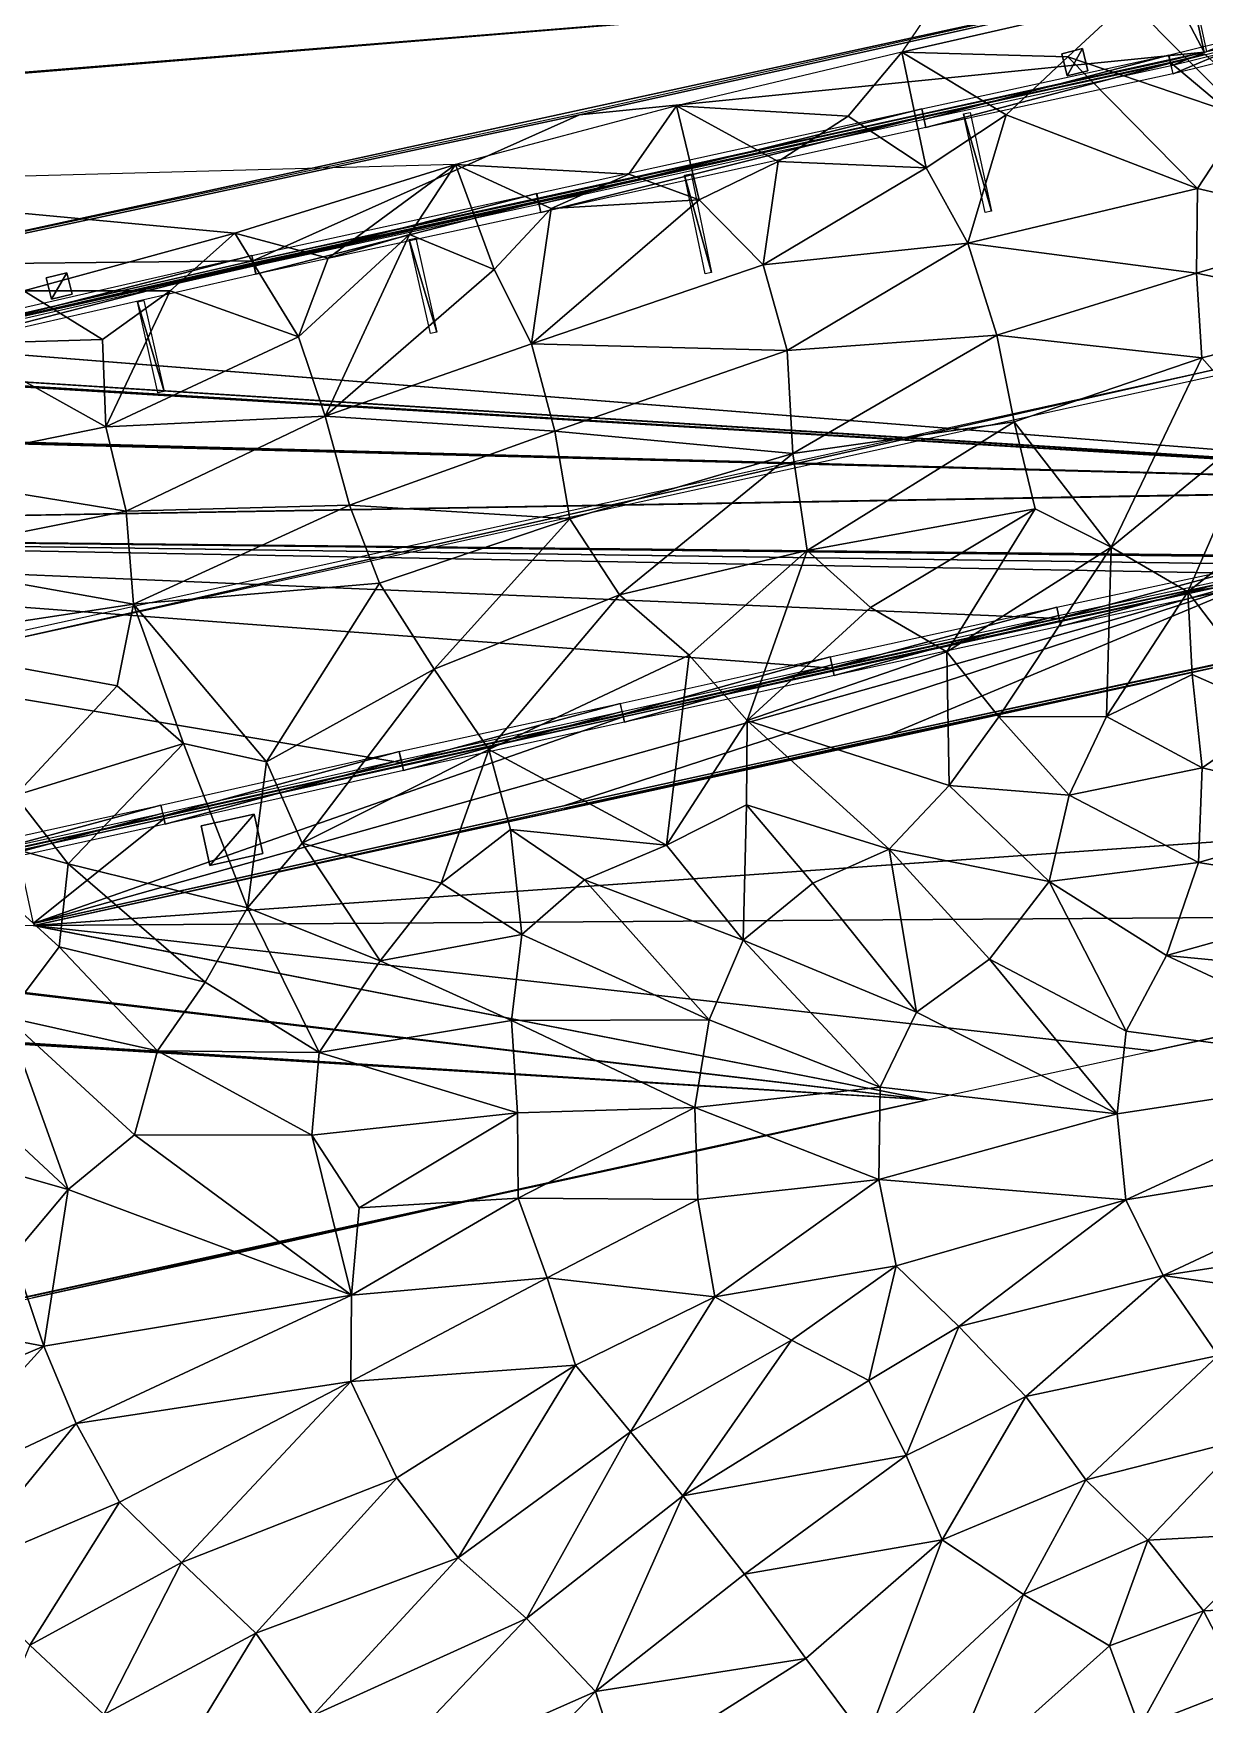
# Model space of a CAD drawing. Header units: metres. Extents: x -113 to 180, y -133 to 86.
# Drawn here: x 12.84 to 34.14, y 2.98 to 33.37 of the extents above; entities that cross this region are included whole.
import ezdxf

# ---------------------------------------------------------------- set-up
doc = ezdxf.new("R2010")
doc.units = ezdxf.units.M
for name, color, linetype, true_color in [('ACERA', 7, 'Continuous', 0xb9b3a6), ('ARQUETA', 7, 'Continuous', 0x6f7175), ('ASFALTO', 7, 'Continuous', 0x4a4b4e), ('BORDILLO', 7, 'Continuous', 0xcfcac0), ('MARCA_VIAL', 7, 'Continuous', 0xe8e6e0), ('PODOTACTIL', 7, 'Continuous', 0xc7bda4), ('TERRENO', 7, 'Continuous', 0x9a9179)]:
    doc.layers.add(name, color=color, linetype=linetype, true_color=true_color)

msp = doc.modelspace()

# ---------------------------------------------------------------- linework, layer by layer
at = {"layer": 'ACERA'}
for points in [[(34.136, 33.033, 76.001), (33.85, 34.347, 76.055), (33.486, 34.268, 76.078)], [(33.85, 34.347, 75.925), (34.136, 33.033, 75.871), (34.136, 33.033, 76.001)], [(33.85, 34.347, 75.925), (34.136, 33.033, 76.001), (33.85, 34.347, 76.055)], [(34.136, 33.033, 76.001), (33.486, 34.268, 76.078), (22.775, 31.891, 76.603)], [(22.775, 31.891, 76.473), (33.486, 34.268, 75.948), (33.486, 34.268, 76.078)], [(22.775, 31.891, 76.473), (33.486, 34.268, 76.078), (22.775, 31.891, 76.603)], [(16.836, 29.238, 76.875), (29.019, 31.902, 76.214), (34.136, 33.033, 76.001)], [(22.775, 31.891, 76.603), (16.836, 29.238, 76.875), (34.136, 33.033, 76.001)], [(29.019, 31.902, 76.214), (33.511, 32.88, 76.042), (34.136, 33.033, 76.001)], [(33.511, 32.88, 75.912), (29.019, 31.902, 76.084), (29.019, 31.902, 76.214)], [(33.511, 32.88, 75.912), (29.019, 31.902, 76.214), (33.511, 32.88, 76.042)], [(31.921, 33.096, 76.125), (31.544, 33.003, 76.141), (31.643, 32.6, 76.116)], [(31.544, 33.003, 76.011), (31.921, 33.096, 75.995), (31.921, 33.096, 76.125)], [(31.544, 33.003, 76.011), (31.921, 33.096, 76.125), (31.544, 33.003, 76.141)], [(31.643, 32.6, 75.986), (31.544, 33.003, 76.011), (31.544, 33.003, 76.141)], [(31.643, 32.6, 75.986), (31.544, 33.003, 76.141), (31.643, 32.6, 76.116)], [(31.643, 32.6, 76.116), (32.02, 32.694, 76.103), (31.921, 33.096, 76.125)], [(31.921, 33.096, 75.995), (32.02, 32.694, 75.973), (32.02, 32.694, 76.103)], [(31.921, 33.096, 75.995), (32.02, 32.694, 76.103), (31.921, 33.096, 76.125)], [(34.136, 33.033, 75.871), (33.511, 32.88, 75.912), (33.511, 32.88, 76.042)], [(34.136, 33.033, 75.871), (33.511, 32.88, 76.042), (34.136, 33.033, 76.001)], [(32.02, 32.694, 75.973), (31.643, 32.6, 75.986), (31.643, 32.6, 76.116)], [(32.02, 32.694, 75.973), (31.643, 32.6, 76.116), (32.02, 32.694, 76.103)], [(22.775, 31.891, 76.603), (9.995, 29.162, 77.247), (16.836, 29.238, 76.875)], [(9.995, 29.162, 77.117), (22.775, 31.891, 76.473), (22.775, 31.891, 76.603)], [(9.995, 29.162, 77.117), (22.775, 31.891, 76.603), (9.995, 29.162, 77.247)], [(16.836, 29.238, 76.875), (22.016, 30.36, 76.566), (29.019, 31.902, 76.214)], [(29.019, 31.902, 76.084), (22.016, 30.36, 76.436), (22.016, 30.36, 76.566)], [(29.019, 31.902, 76.084), (22.016, 30.36, 76.566), (29.019, 31.902, 76.214)], [(22.016, 30.36, 76.436), (16.836, 29.238, 76.745), (16.836, 29.238, 76.875)], [(22.016, 30.36, 76.436), (16.836, 29.238, 76.875), (22.016, 30.36, 76.566)], [(9.995, 29.162, 77.247), (10.297, 27.747, 77.199), (16.836, 29.238, 76.875)], [(16.836, 29.238, 76.745), (10.297, 27.747, 77.069), (10.297, 27.747, 77.199)], [(16.836, 29.238, 76.745), (10.297, 27.747, 77.199), (16.836, 29.238, 76.875)], [(13.453, 29.021, 77.086), (13.077, 28.928, 77.105), (13.173, 28.538, 77.076)], [(13.077, 28.928, 76.975), (13.453, 29.021, 76.956), (13.453, 29.021, 77.086)], [(13.077, 28.928, 76.975), (13.453, 29.021, 77.086), (13.077, 28.928, 77.105)], [(13.173, 28.538, 76.946), (13.077, 28.928, 76.975), (13.077, 28.928, 77.105)], [(13.173, 28.538, 76.946), (13.077, 28.928, 77.105), (13.173, 28.538, 77.076)], [(13.173, 28.538, 77.076), (13.549, 28.631, 77.058), (13.453, 29.021, 77.086)], [(13.453, 29.021, 76.956), (13.549, 28.631, 76.928), (13.549, 28.631, 77.058)], [(13.453, 29.021, 76.956), (13.549, 28.631, 77.058), (13.453, 29.021, 77.086)], [(13.549, 28.631, 76.928), (13.173, 28.538, 76.946), (13.173, 28.538, 77.076)], [(13.549, 28.631, 76.928), (13.173, 28.538, 77.076), (13.549, 28.631, 77.058)], [(35.295, 23.504, 76.034), (23.569, 20.944, 76.592), (12.841, 17.188, 77.13)], [(12.841, 17.188, 77.13), (22.489, 19.324, 76.651), (35.295, 23.504, 76.034)], [(22.489, 19.324, 76.651), (28.419, 20.624, 76.388), (35.295, 23.504, 76.034)], [(35.295, 23.504, 76.034), (27.384, 21.792, 76.422), (23.569, 20.944, 76.592)], [(35.295, 23.504, 76.034), (31.508, 22.691, 76.219), (27.384, 21.792, 76.422)], [(28.419, 20.624, 76.388), (36.345, 22.33, 75.93), (35.295, 23.504, 76.034)], [(35.295, 23.504, 75.904), (31.508, 22.691, 76.089), (31.508, 22.691, 76.219)], [(35.295, 23.504, 75.904), (31.508, 22.691, 76.219), (35.295, 23.504, 76.034)], [(31.508, 22.691, 76.089), (27.384, 21.792, 76.292), (27.384, 21.792, 76.422)], [(31.508, 22.691, 76.089), (27.384, 21.792, 76.422), (31.508, 22.691, 76.219)], [(28.419, 20.624, 76.388), (34.792, 21.986, 76.018), (36.345, 22.33, 75.93)], [(28.419, 20.624, 76.258), (34.792, 21.986, 75.888), (34.792, 21.986, 76.018)], [(28.419, 20.624, 76.258), (34.792, 21.986, 76.018), (28.419, 20.624, 76.388)], [(27.384, 21.792, 76.292), (23.569, 20.944, 76.462), (23.569, 20.944, 76.592)], [(27.384, 21.792, 76.292), (23.569, 20.944, 76.592), (27.384, 21.792, 76.422)], [(23.569, 20.944, 76.592), (15.216, 19.092, 76.99), (12.841, 17.188, 77.13)], [(23.569, 20.944, 76.592), (19.55, 20.067, 76.808), (15.216, 19.092, 76.99)], [(23.569, 20.944, 76.462), (19.55, 20.067, 76.678), (19.55, 20.067, 76.808)], [(23.569, 20.944, 76.462), (19.55, 20.067, 76.808), (23.569, 20.944, 76.592)], [(22.489, 19.324, 76.521), (28.419, 20.624, 76.258), (28.419, 20.624, 76.388)], [(22.489, 19.324, 76.521), (28.419, 20.624, 76.388), (22.489, 19.324, 76.651)], [(19.55, 20.067, 76.678), (15.216, 19.092, 76.86), (15.216, 19.092, 76.99)], [(19.55, 20.067, 76.678), (15.216, 19.092, 76.99), (19.55, 20.067, 76.808)], [(12.841, 17.188, 77.13), (15.882, 17.856, 76.978), (22.489, 19.324, 76.651)], [(15.882, 17.856, 76.848), (22.489, 19.324, 76.521), (22.489, 19.324, 76.651)], [(15.882, 17.856, 76.848), (22.489, 19.324, 76.651), (15.882, 17.856, 76.978)], [(16.857, 19.175, 76.93), (15.891, 18.959, 76.948), (16.051, 18.242, 76.956)], [(15.891, 18.959, 76.818), (16.857, 19.175, 76.8), (16.857, 19.175, 76.93)], [(15.891, 18.959, 76.818), (16.857, 19.175, 76.93), (15.891, 18.959, 76.948)], [(16.051, 18.242, 76.956), (17.017, 18.457, 76.93), (16.857, 19.175, 76.93)], [(16.857, 19.175, 76.8), (17.017, 18.457, 76.8), (17.017, 18.457, 76.93)], [(16.857, 19.175, 76.8), (17.017, 18.457, 76.93), (16.857, 19.175, 76.93)], [(15.216, 19.092, 76.99), (12.551, 18.508, 77.13), (12.841, 17.188, 77.13)], [(15.216, 19.092, 76.86), (12.551, 18.508, 77), (12.551, 18.508, 77.13)], [(15.216, 19.092, 76.86), (12.551, 18.508, 77.13), (15.216, 19.092, 76.99)], [(16.051, 18.242, 76.826), (15.891, 18.959, 76.818), (15.891, 18.959, 76.948)], [(16.051, 18.242, 76.826), (15.891, 18.959, 76.948), (16.051, 18.242, 76.956)], [(17.017, 18.457, 76.8), (16.051, 18.242, 76.826), (16.051, 18.242, 76.956)], [(17.017, 18.457, 76.8), (16.051, 18.242, 76.956), (17.017, 18.457, 76.93)], [(12.841, 17.188, 77), (15.882, 17.856, 76.848), (15.882, 17.856, 76.978)], [(12.841, 17.188, 77), (15.882, 17.856, 76.978), (12.841, 17.188, 77.13)]]:
    msp.add_3dface(points, dxfattribs=at)
at = {"layer": 'ARQUETA'}
for points in [[(31.921, 33.096, 76.015), (31.544, 33.003, 76.031), (31.643, 32.6, 76.006)], [(31.643, 32.6, 76.006), (32.02, 32.694, 75.993), (31.921, 33.096, 76.015)], [(13.453, 29.021, 76.976), (13.077, 28.928, 76.995), (13.173, 28.538, 76.966)], [(13.173, 28.538, 76.966), (13.549, 28.631, 76.948), (13.453, 29.021, 76.976)], [(16.857, 19.175, 76.82), (15.891, 18.959, 76.838), (16.051, 18.242, 76.846)], [(16.051, 18.242, 76.846), (17.017, 18.457, 76.82), (16.857, 19.175, 76.82)]]:
    msp.add_3dface(points, dxfattribs=at)
at = {"layer": 'ASFALTO'}
for points in [[(7.853, 35.395, 76.844), (8.801, 32.354, 77.047), (33.842, 34.386, 75.936)], [(8.801, 32.354, 77.047), (8.804, 32.352, 77.047), (33.842, 34.386, 75.936)], [(8.804, 32.352, 77.047), (8.807, 32.35, 77.047), (33.842, 34.386, 75.936)], [(8.807, 32.35, 77.047), (8.81, 32.348, 77.048), (33.842, 34.386, 75.936)], [(8.81, 32.348, 77.048), (8.813, 32.345, 77.048), (33.842, 34.386, 75.936)], [(8.813, 32.345, 77.048), (8.815, 32.342, 77.048), (33.842, 34.386, 75.936)], [(8.815, 32.342, 77.048), (8.818, 32.338, 77.049), (33.842, 34.386, 75.936)], [(8.818, 32.338, 77.049), (8.819, 32.335, 77.049), (33.842, 34.386, 75.936)], [(8.819, 32.335, 77.049), (8.821, 32.331, 77.05), (33.842, 34.386, 75.936)], [(8.821, 32.331, 77.05), (9.986, 29.201, 77.128), (33.842, 34.386, 75.936)], [(9.986, 29.201, 77.128), (33.477, 34.307, 75.959), (33.842, 34.386, 75.936)], [(40.396, 34.352, 75.488), (33.889, 34.356, 75.934), (34.175, 33.041, 75.879)], [(9.986, 29.201, 77.128), (22.766, 31.93, 76.483), (33.477, 34.307, 75.959)], [(9.986, 29.201, 77.128), (33.477, 34.307, 75.959), (33.477, 34.307, 75.959)], [(33.519, 32.841, 75.922), (22.024, 30.321, 76.442), (10.306, 27.708, 77.076)], [(33.519, 32.841, 75.922), (10.306, 27.708, 77.076), (42.688, 25.145, 75.412)], [(33.519, 32.841, 75.922), (29.028, 31.863, 76.093), (22.024, 30.321, 76.442)], [(33.52, 32.841, 75.922), (33.519, 32.841, 75.922), (42.688, 25.145, 75.412)], [(34.145, 32.994, 75.882), (33.52, 32.841, 75.922), (42.688, 25.145, 75.412)], [(22.024, 30.321, 76.442), (16.845, 29.199, 76.754), (10.306, 27.708, 77.076)], [(22.024, 30.321, 76.442), (22.024, 30.321, 76.442), (10.306, 27.708, 77.076)], [(10.298, 27.707, 77.077), (3.407, 27.618, 77.429), (42.688, 25.145, 75.412)], [(10.302, 27.707, 77.077), (10.298, 27.707, 77.077), (42.688, 25.145, 75.412)], [(10.306, 27.708, 77.076), (10.302, 27.707, 77.077), (42.688, 25.145, 75.412)], [(3.403, 27.617, 77.429), (2.8, 27.561, 77.469), (42.685, 25.133, 75.412)], [(2.8, 27.561, 77.469), (2.804, 27.56, 77.469), (42.685, 25.133, 75.412)], [(2.804, 27.56, 77.469), (2.808, 27.558, 77.469), (42.685, 25.133, 75.412)], [(2.808, 27.558, 77.469), (2.811, 27.556, 77.469), (42.685, 25.133, 75.412)], [(2.811, 27.556, 77.469), (2.814, 27.554, 77.47), (42.685, 25.133, 75.412)], [(2.814, 27.554, 77.47), (2.817, 27.551, 77.47), (42.685, 25.133, 75.412)], [(2.817, 27.551, 77.47), (2.82, 27.548, 77.47), (42.685, 25.133, 75.412)], [(2.82, 27.548, 77.47), (2.822, 27.545, 77.471), (42.685, 25.133, 75.412)], [(2.822, 27.545, 77.471), (2.825, 27.542, 77.471), (42.685, 25.133, 75.412)], [(2.825, 27.542, 77.471), (2.826, 27.538, 77.47), (42.685, 25.133, 75.412)], [(2.826, 27.538, 77.47), (2.828, 27.535, 77.47), (42.685, 25.133, 75.412)], [(2.828, 27.535, 77.47), (2.829, 27.531, 77.47), (42.685, 25.133, 75.412)], [(2.829, 27.531, 77.47), (3.115, 26.196, 77.418), (42.685, 25.133, 75.412)], [(3.407, 27.618, 77.429), (3.403, 27.617, 77.429), (42.685, 25.133, 75.412)], [(3.407, 27.618, 77.429), (42.685, 25.133, 75.412), (42.686, 25.137, 75.412)], [(3.407, 27.618, 77.429), (42.686, 25.137, 75.412), (42.687, 25.141, 75.412)], [(3.407, 27.618, 77.429), (42.687, 25.141, 75.412), (42.688, 25.145, 75.412)], [(3.085, 26.148, 77.419), (-5.404, 24.295, 77.866), (42.685, 25.133, 75.412)], [(3.088, 26.149, 77.419), (3.085, 26.148, 77.419), (42.685, 25.133, 75.412)], [(3.092, 26.151, 77.418), (3.088, 26.149, 77.419), (42.685, 25.133, 75.412)], [(3.096, 26.152, 77.418), (3.092, 26.151, 77.418), (42.685, 25.133, 75.412)], [(3.099, 26.154, 77.418), (3.096, 26.152, 77.418), (42.685, 25.133, 75.412)], [(3.102, 26.157, 77.418), (3.099, 26.154, 77.418), (42.685, 25.133, 75.412)], [(3.105, 26.16, 77.418), (3.102, 26.157, 77.418), (42.685, 25.133, 75.412)], [(3.107, 26.162, 77.417), (3.105, 26.16, 77.418), (42.685, 25.133, 75.412)], [(3.11, 26.166, 77.417), (3.107, 26.162, 77.417), (42.685, 25.133, 75.412)], [(3.112, 26.169, 77.417), (3.11, 26.166, 77.417), (42.685, 25.133, 75.412)], [(3.113, 26.173, 77.417), (3.112, 26.169, 77.417), (42.685, 25.133, 75.412)], [(3.115, 26.176, 77.417), (3.113, 26.173, 77.417), (42.685, 25.133, 75.412)], [(3.115, 26.196, 77.418), (3.116, 26.192, 77.418), (42.685, 25.133, 75.412)], [(3.116, 26.184, 77.417), (3.115, 26.18, 77.417), (42.685, 25.133, 75.412)], [(3.115, 26.18, 77.417), (3.115, 26.176, 77.417), (42.685, 25.133, 75.412)], [(3.116, 26.192, 77.418), (3.116, 26.188, 77.417), (42.685, 25.133, 75.412)], [(3.116, 26.188, 77.417), (3.116, 26.184, 77.417), (42.685, 25.133, 75.412)], [(-5.404, 24.295, 77.866), (42.685, 25.13, 75.412), (42.685, 25.133, 75.412)], [(42.685, 25.126, 75.412), (42.685, 25.13, 75.412), (-5.404, 24.295, 77.866)], [(42.686, 25.122, 75.412), (42.685, 25.126, 75.412), (-5.404, 24.295, 77.866)], [(42.973, 23.799, 75.425), (42.686, 25.122, 75.412), (-5.404, 24.295, 77.866)], [(42.974, 23.795, 75.425), (42.973, 23.799, 75.425), (-5.404, 24.295, 77.866)], [(42.975, 23.791, 75.425), (42.974, 23.795, 75.425), (-5.404, 24.295, 77.866)], [(42.977, 23.788, 75.425), (42.975, 23.791, 75.425), (-5.404, 24.295, 77.866)], [(42.979, 23.784, 75.425), (42.977, 23.788, 75.425), (-5.404, 24.295, 77.866)], [(42.981, 23.781, 75.425), (42.979, 23.784, 75.425), (-5.404, 24.295, 77.866)], [(42.984, 23.779, 75.425), (42.981, 23.781, 75.425), (-5.404, 24.295, 77.866)], [(42.987, 23.776, 75.425), (42.984, 23.779, 75.425), (-5.404, 24.295, 77.866)], [(42.99, 23.774, 75.425), (42.987, 23.776, 75.425), (-5.404, 24.295, 77.866)], [(42.994, 23.772, 75.424), (42.99, 23.774, 75.425), (-5.404, 24.295, 77.866)], [(42.997, 23.77, 75.424), (42.994, 23.772, 75.424), (-5.404, 24.295, 77.866)], [(43.001, 23.769, 75.424), (42.997, 23.77, 75.424), (-5.404, 24.295, 77.866)], [(43.005, 23.768, 75.424), (43.001, 23.769, 75.424), (-5.404, 24.295, 77.866)], [(-5.404, 24.295, 77.866), (12.542, 18.548, 77.012), (19.542, 20.106, 76.689)], [(-5.404, 24.295, 77.866), (19.542, 20.106, 76.689), (19.542, 20.106, 76.689)], [(-5.404, 24.295, 77.866), (19.542, 20.106, 76.689), (27.375, 21.831, 76.302)], [(-5.404, 24.295, 77.866), (27.375, 21.831, 76.302), (27.375, 21.831, 76.302)], [(-5.404, 24.295, 77.866), (27.375, 21.831, 76.302), (31.499, 22.73, 76.1)], [(-5.404, 24.295, 77.866), (31.499, 22.73, 76.1), (31.499, 22.73, 76.1)], [(-5.404, 24.295, 77.866), (31.499, 22.73, 76.1), (35.287, 23.543, 75.915)], [(-5.404, 24.295, 77.866), (35.287, 23.543, 75.915), (35.287, 23.543, 75.915)], [(-5.404, 24.295, 77.866), (35.287, 23.543, 75.915), (36.053, 23.706, 75.864)], [(-5.404, 24.295, 77.866), (36.053, 23.706, 75.864), (36.057, 23.707, 75.864)], [(-5.404, 24.295, 77.866), (36.057, 23.707, 75.864), (36.061, 23.707, 75.864)], [(43.005, 23.768, 75.424), (-5.404, 24.295, 77.866), (36.061, 23.707, 75.864)], [(34.801, 21.947, 75.898), (15.89, 17.817, 76.86), (12.849, 17.149, 77.012)], [(50.863, 19.842, 74.968), (34.801, 21.947, 75.898), (12.849, 17.149, 77.012)], [(34.801, 21.947, 75.898), (22.498, 19.285, 76.534), (15.89, 17.817, 76.86)], [(34.801, 21.947, 75.898), (34.801, 21.947, 75.898), (15.89, 17.817, 76.86)], [(34.801, 21.947, 75.898), (15.89, 17.817, 76.86), (15.89, 17.817, 76.86)], [(34.801, 21.947, 75.898), (28.428, 20.585, 76.27), (22.498, 19.285, 76.534)], [(19.542, 20.106, 76.689), (23.561, 20.983, 76.475), (27.375, 21.831, 76.302)], [(12.542, 18.548, 77.012), (15.208, 19.131, 76.872), (19.542, 20.106, 76.689)], [(50.866, 19.842, 74.968), (50.863, 19.842, 74.968), (12.849, 17.149, 77.012)], [(50.87, 19.842, 74.967), (50.866, 19.842, 74.968), (12.849, 17.149, 77.012)], [(50.87, 19.842, 74.967), (12.849, 17.149, 77.012), (44.638, 17.36, 75.28)], [(12.849, 17.149, 77.012), (33.199, 14.872, 75.792), (44.638, 17.36, 75.28)], [(33.199, 14.872, 75.792), (44.458, 17.32, 75.284), (44.638, 17.36, 75.28)], [(12.841, 17.148, 77.012), (4.762, 16.872, 77.376), (29.104, 13.979, 75.972)], [(12.845, 17.149, 77.012), (12.841, 17.148, 77.012), (29.104, 13.979, 75.972)], [(12.849, 17.149, 77.012), (12.845, 17.149, 77.012), (29.104, 13.979, 75.972)], [(12.849, 17.149, 77.012), (29.104, 13.979, 75.972), (33.199, 14.872, 75.792)], [(33.199, 14.872, 75.792), (36.965, 15.681, 75.651), (44.458, 17.32, 75.284)], [(4.762, 16.872, 77.376), (4.765, 16.87, 77.376), (29.104, 13.979, 75.972)], [(4.765, 16.87, 77.376), (4.769, 16.868, 77.376), (29.104, 13.979, 75.972)], [(4.769, 16.868, 77.376), (4.772, 16.866, 77.376), (29.104, 13.979, 75.972)], [(4.772, 16.866, 77.376), (4.775, 16.864, 77.376), (29.104, 13.979, 75.972)], [(4.775, 16.864, 77.376), (4.777, 16.861, 77.376), (29.104, 13.979, 75.972)], [(4.777, 16.861, 77.376), (4.78, 16.858, 77.376), (29.104, 13.979, 75.972)], [(4.78, 16.858, 77.376), (4.782, 16.854, 77.376), (29.104, 13.979, 75.972)], [(4.782, 16.854, 77.376), (4.784, 16.851, 77.377), (29.104, 13.979, 75.972)], [(4.784, 16.851, 77.377), (4.785, 16.847, 77.377), (29.104, 13.979, 75.972)], [(4.785, 16.847, 77.377), (4.786, 16.843, 77.377), (29.104, 13.979, 75.972)], [(4.786, 16.843, 77.377), (5.078, 15.496, 77.412), (29.104, 13.979, 75.972)], [(5.058, 15.453, 77.412), (-17.708, 3.749, 78.446), (29.104, 13.979, 75.972)], [(5.062, 15.455, 77.412), (5.058, 15.453, 77.412), (29.104, 13.979, 75.972)], [(5.065, 15.457, 77.412), (5.062, 15.455, 77.412), (29.104, 13.979, 75.972)], [(5.067, 15.46, 77.412), (5.065, 15.457, 77.412), (29.104, 13.979, 75.972)], [(5.07, 15.463, 77.412), (5.067, 15.46, 77.412), (29.104, 13.979, 75.972)], [(5.072, 15.466, 77.412), (5.07, 15.463, 77.412), (29.104, 13.979, 75.972)], [(5.074, 15.47, 77.412), (5.072, 15.466, 77.412), (29.104, 13.979, 75.972)], [(5.076, 15.473, 77.412), (5.074, 15.47, 77.412), (29.104, 13.979, 75.972)], [(5.077, 15.477, 77.412), (5.076, 15.473, 77.412), (29.104, 13.979, 75.972)], [(5.078, 15.481, 77.412), (5.077, 15.477, 77.412), (29.104, 13.979, 75.972)], [(5.078, 15.496, 77.412), (5.078, 15.493, 77.412), (29.104, 13.979, 75.972)], [(5.078, 15.493, 77.412), (5.079, 15.489, 77.412), (29.104, 13.979, 75.972)], [(5.079, 15.485, 77.412), (5.078, 15.481, 77.412), (29.104, 13.979, 75.972)], [(5.079, 15.489, 77.412), (5.079, 15.485, 77.412), (29.104, 13.979, 75.972)], [(-17.708, 3.749, 78.446), (5.092, 8.729, 77.181), (29.104, 13.979, 75.972)], [(5.092, 8.729, 77.181), (21.281, 12.256, 76.438), (29.104, 13.979, 75.972)], [(21.281, 12.256, 76.438), (25.291, 13.132, 76.188), (29.104, 13.979, 75.972)], [(5.092, 8.729, 77.181), (12.827, 10.379, 76.812), (21.281, 12.256, 76.438)], [(12.827, 10.379, 76.812), (16.95, 11.282, 76.685), (21.281, 12.256, 76.438)]]:
    msp.add_3dface(points, dxfattribs=at)
at = {"layer": 'BORDILLO'}
for points in [[(33.535, 32.783, 76.046), (33.487, 32.977, 76.058), (34.862, 33.313, 75.945)], [(33.568, 32.637, 76.038), (33.521, 32.831, 76.049), (34.749, 33.131, 75.955)], [(33.535, 32.783, 76.046), (34.862, 33.313, 75.945), (34.91, 33.119, 75.94)], [(33.568, 32.637, 76.038), (34.749, 33.131, 75.955), (34.796, 32.937, 75.95)], [(29.041, 31.805, 76.215), (28.998, 32, 76.234), (33.49, 32.978, 76.058)], [(29.073, 31.658, 76.201), (29.03, 31.853, 76.22), (33.523, 32.832, 76.049)], [(29.041, 31.805, 76.215), (33.49, 32.978, 76.058), (33.532, 32.782, 76.046)], [(29.073, 31.658, 76.201), (33.523, 32.832, 76.049), (33.566, 32.636, 76.038)], [(22.037, 30.263, 76.564), (21.994, 30.458, 76.589), (28.998, 32, 76.234)], [(22.037, 30.263, 76.564), (28.998, 32, 76.234), (29.041, 31.805, 76.215)], [(22.069, 30.116, 76.55), (22.026, 30.311, 76.569), (29.03, 31.853, 76.22)], [(22.069, 30.116, 76.55), (29.03, 31.853, 76.22), (29.073, 31.658, 76.201)], [(16.857, 29.14, 76.877), (16.815, 29.335, 76.891), (21.995, 30.458, 76.589)], [(16.857, 29.14, 76.877), (21.995, 30.458, 76.589), (22.037, 30.263, 76.564)], [(16.89, 28.993, 76.865), (16.848, 29.189, 76.881), (22.027, 30.312, 76.569)], [(16.89, 28.993, 76.865), (22.027, 30.312, 76.569), (22.069, 30.116, 76.55)], [(9.71, 27.51, 77.219), (9.665, 27.705, 77.241), (16.814, 29.335, 76.891)], [(9.71, 27.51, 77.219), (16.814, 29.335, 76.891), (16.858, 29.14, 76.877)], [(9.884, 27.396, 77.194), (9.839, 27.591, 77.219), (16.847, 29.189, 76.882)], [(9.884, 27.396, 77.194), (16.847, 29.189, 76.882), (16.891, 28.994, 76.865)], [(31.497, 22.74, 76.228), (31.455, 22.936, 76.223), (35.243, 23.749, 76.039)], [(31.497, 22.74, 76.228), (35.243, 23.749, 76.039), (35.285, 23.553, 76.043)], [(31.529, 22.594, 76.229), (31.487, 22.789, 76.226), (35.274, 23.602, 76.042)], [(31.529, 22.594, 76.229), (35.274, 23.602, 76.042), (35.316, 23.407, 76.043)], [(27.373, 21.841, 76.429), (27.33, 22.036, 76.419), (31.455, 22.936, 76.223)], [(27.373, 21.841, 76.429), (31.455, 22.936, 76.223), (31.497, 22.74, 76.228)], [(27.405, 21.695, 76.437), (27.363, 21.89, 76.427), (31.487, 22.789, 76.226)], [(27.405, 21.695, 76.437), (31.487, 22.789, 76.226), (31.529, 22.594, 76.229)], [(23.559, 20.993, 76.603), (23.515, 21.188, 76.607), (27.33, 22.036, 76.419)], [(23.591, 20.847, 76.6), (23.548, 21.042, 76.604), (27.362, 21.89, 76.427)], [(23.559, 20.993, 76.603), (27.33, 22.036, 76.419), (27.373, 21.841, 76.429)], [(23.591, 20.847, 76.6), (27.362, 21.89, 76.427), (27.406, 21.695, 76.437)], [(19.539, 20.115, 76.817), (19.497, 20.311, 76.813), (23.516, 21.188, 76.607)], [(19.572, 19.969, 76.82), (19.529, 20.164, 76.816), (23.548, 21.042, 76.604)], [(19.539, 20.115, 76.817), (23.516, 21.188, 76.607), (23.558, 20.993, 76.603)], [(19.572, 19.969, 76.82), (23.548, 21.042, 76.604), (23.591, 20.847, 76.6)], [(15.206, 19.141, 77), (15.162, 19.336, 76.997), (19.496, 20.311, 76.813)], [(15.238, 18.995, 77.001), (15.194, 19.19, 76.999), (19.528, 20.164, 76.816)], [(15.206, 19.141, 77), (19.496, 20.311, 76.813), (19.54, 20.116, 76.817)], [(15.238, 18.995, 77.001), (19.528, 20.164, 76.816), (19.572, 19.969, 76.82)], [(11.125, 18.247, 77.143), (11.082, 18.443, 77.14), (15.163, 19.336, 76.997)], [(11.157, 18.101, 77.144), (11.114, 18.296, 77.142), (15.195, 19.19, 76.999)], [(11.125, 18.247, 77.143), (15.163, 19.336, 76.997), (15.205, 19.141, 77)], [(11.157, 18.101, 77.144), (15.195, 19.19, 76.999), (15.238, 18.995, 77.001)]]:
    msp.add_3dface(points, dxfattribs=at)
at = {"layer": 'MARCA_VIAL'}
for points in [[(30.267, 30.139, 76.007), (29.759, 31.91, 76.064), (29.876, 31.935, 76.06)], [(30.267, 30.139, 76.007), (30.15, 30.114, 76.012), (29.759, 31.91, 76.064)], [(25.176, 29.023, 76.258), (24.686, 30.796, 76.292), (24.804, 30.82, 76.279)], [(25.176, 29.023, 76.258), (25.058, 28.999, 76.263), (24.686, 30.796, 76.292)], [(20.18, 27.938, 76.493), (19.678, 29.625, 76.616), (19.795, 29.651, 76.605)], [(20.18, 27.938, 76.493), (20.063, 27.912, 76.499), (19.678, 29.625, 76.616)], [(15.222, 26.859, 76.765), (14.736, 28.492, 76.844), (14.854, 28.518, 76.838)], [(15.222, 26.859, 76.765), (15.104, 26.833, 76.772), (14.736, 28.492, 76.844)], [(11.374, 22.11, 76.96), (11.348, 22.227, 76.962), (35.007, 27.414, 75.777)], [(11.374, 22.11, 76.96), (35.007, 27.414, 75.777), (35.033, 27.297, 75.781)]]:
    msp.add_3dface(points, dxfattribs=at)
at = {"layer": 'PODOTACTIL'}
for points in [[(40.109, 35.708, 75.681), (33.85, 34.347, 76.07), (34.886, 33.216, 75.948)], [(33.85, 34.347, 76.07), (34.136, 33.033, 76.016), (34.886, 33.216, 75.948)]]:
    msp.add_3dface(points, dxfattribs=at)
at = {"layer": 'TERRENO'}
for points in [[(32.765, 33.969, 76), (42.71, 53.871, 74.6), (28.635, 33.031, 76.2)], [(31.657, 32.947, 76), (32.765, 33.969, 76), (28.635, 33.031, 76.2)], [(31.657, 32.947, 76), (34.866, 31.857, 75.8), (32.765, 33.969, 76)], [(34.866, 31.857, 75.8), (34.921, 33.378, 75.8), (32.765, 33.969, 76)], [(24.536, 32.053, 76.4), (27.657, 31.869, 76.2), (28.635, 33.031, 76.2)], [(27.657, 31.869, 76.2), (29.076, 30.929, 76), (28.635, 33.031, 76.2)], [(30.534, 31.894, 76), (31.657, 32.947, 76), (28.635, 33.031, 76.2)], [(29.076, 30.929, 76), (30.534, 31.894, 76), (28.635, 33.031, 76.2)], [(31.657, 32.947, 76), (30.534, 31.894, 76), (34.013, 30.549, 75.8)], [(34.866, 31.857, 75.8), (31.657, 32.947, 76), (34.013, 30.549, 75.8)], [(23.671, 30.813, 76.4), (24.536, 32.053, 76.4), (20.516, 30.989, 76.6)], [(23.671, 30.813, 76.4), (24.95, 30.348, 76.2), (24.536, 32.053, 76.4)], [(24.95, 30.348, 76.2), (26.386, 31.041, 76.2), (24.536, 32.053, 76.4)], [(26.386, 31.041, 76.2), (27.657, 31.869, 76.2), (24.536, 32.053, 76.4)], [(27.657, 31.869, 76.2), (26.386, 31.041, 76.2), (29.076, 30.929, 76)], [(29.076, 30.929, 76), (29.836, 29.56, 76), (30.534, 31.894, 76)], [(30.534, 31.894, 76), (29.836, 29.56, 76), (34.013, 30.549, 75.8)], [(36.939, 29.871, 75.6), (34.866, 31.857, 75.8), (34.013, 30.549, 75.8)], [(26.386, 31.041, 76.2), (24.95, 30.348, 76.2), (26.112, 29.161, 76.2)], [(29.076, 30.929, 76), (26.386, 31.041, 76.2), (26.112, 29.161, 76.2)], [(16.509, 29.74, 76.8), (20.516, 30.989, 76.6), (7.058, 30.624, 77.2)], [(18.205, 29.282, 76.6), (20.516, 30.989, 76.6), (16.509, 29.74, 76.8)], [(18.205, 29.282, 76.6), (19.683, 29.715, 76.6), (20.516, 30.989, 76.6)], [(19.683, 29.715, 76.6), (21.224, 29.078, 76.4), (20.516, 30.989, 76.6)], [(23.671, 30.813, 76.4), (20.516, 30.989, 76.6), (22.26, 30.187, 76.4)], [(20.516, 30.989, 76.6), (21.224, 29.078, 76.4), (22.26, 30.187, 76.4)], [(24.95, 30.348, 76.2), (23.671, 30.813, 76.4), (22.26, 30.187, 76.4)], [(29.836, 29.56, 76), (29.076, 30.929, 76), (26.112, 29.161, 76.2)], [(12.667, 28.69, 77), (16.509, 29.74, 76.8), (7.058, 30.624, 77.2)], [(29.836, 29.56, 76), (33.992, 29.01, 75.8), (34.013, 30.549, 75.8)], [(33.992, 29.01, 75.8), (36.939, 29.871, 75.6), (34.013, 30.549, 75.8)], [(21.224, 29.078, 76.4), (21.898, 27.729, 76.4), (22.26, 30.187, 76.4)], [(26.112, 29.161, 76.2), (24.95, 30.348, 76.2), (21.898, 27.729, 76.4)], [(21.898, 27.729, 76.4), (24.95, 30.348, 76.2), (22.26, 30.187, 76.4)], [(36.939, 29.871, 75.6), (33.992, 29.01, 75.8), (37.384, 28.31, 75.6)], [(15.33, 28.692, 76.8), (16.509, 29.74, 76.8), (12.667, 28.69, 77)], [(15.33, 28.692, 76.8), (17.666, 27.857, 76.6), (16.509, 29.74, 76.8)], [(17.666, 27.857, 76.6), (18.205, 29.282, 76.6), (16.509, 29.74, 76.8)], [(19.683, 29.715, 76.6), (17.666, 27.857, 76.6), (18.15, 26.414, 76.6)], [(19.683, 29.715, 76.6), (18.205, 29.282, 76.6), (17.666, 27.857, 76.6)], [(21.224, 29.078, 76.4), (19.683, 29.715, 76.6), (18.15, 26.414, 76.6)], [(26.55, 27.603, 76.2), (29.836, 29.56, 76), (26.112, 29.161, 76.2)], [(30.362, 27.886, 76), (29.836, 29.56, 76), (26.55, 27.603, 76.2)], [(30.362, 27.886, 76), (33.992, 29.01, 75.8), (29.836, 29.56, 76)], [(21.898, 27.729, 76.4), (21.224, 29.078, 76.4), (18.15, 26.414, 76.6)], [(26.55, 27.603, 76.2), (26.112, 29.161, 76.2), (21.898, 27.729, 76.4)], [(33.992, 29.01, 75.8), (30.362, 27.886, 76), (34.091, 27.472, 75.8)], [(37.384, 28.31, 75.6), (33.992, 29.01, 75.8), (34.091, 27.472, 75.8)], [(11.451, 27.728, 77), (14.099, 27.803, 76.8), (12.667, 28.69, 77)], [(14.099, 27.803, 76.8), (15.33, 28.692, 76.8), (12.667, 28.69, 77)], [(14.099, 27.803, 76.8), (14.162, 26.219, 76.8), (15.33, 28.692, 76.8)], [(14.162, 26.219, 76.8), (17.666, 27.857, 76.6), (15.33, 28.692, 76.8)], [(35.164, 26.262, 75.8), (37.384, 28.31, 75.6), (34.091, 27.472, 75.8)], [(14.162, 26.219, 76.8), (11.451, 27.728, 77), (10.142, 25.4, 77)], [(14.162, 26.219, 76.8), (14.099, 27.803, 76.8), (11.451, 27.728, 77)], [(17.666, 27.857, 76.6), (14.162, 26.219, 76.8), (18.15, 26.414, 76.6)], [(22.323, 26.138, 76.4), (21.898, 27.729, 76.4), (18.15, 26.414, 76.6)], [(22.323, 26.138, 76.4), (26.55, 27.603, 76.2), (21.898, 27.729, 76.4)], [(30.362, 27.886, 76), (26.55, 27.603, 76.2), (26.653, 25.734, 76.2)], [(30.679, 26.309, 76), (30.362, 27.886, 76), (26.653, 25.734, 76.2)], [(34.091, 27.472, 75.8), (30.362, 27.886, 76), (30.679, 26.309, 76)], [(26.55, 27.603, 76.2), (22.323, 26.138, 76.4), (26.653, 25.734, 76.2)], [(32.443, 24.03, 76), (34.091, 27.472, 75.8), (30.679, 26.309, 76)], [(32.443, 24.03, 76), (35.164, 26.262, 75.8), (34.091, 27.472, 75.8)], [(14.53, 24.684, 76.8), (14.162, 26.219, 76.8), (10.142, 25.4, 77)], [(14.162, 26.219, 76.8), (14.53, 24.684, 76.8), (18.15, 26.414, 76.6)], [(14.53, 24.684, 76.8), (18.594, 24.795, 76.6), (18.15, 26.414, 76.6)], [(18.594, 24.795, 76.6), (22.323, 26.138, 76.4), (18.15, 26.414, 76.6)], [(22.323, 26.138, 76.4), (18.594, 24.795, 76.6), (22.597, 24.545, 76.4)], [(26.653, 25.734, 76.2), (22.323, 26.138, 76.4), (22.597, 24.545, 76.4)], [(26.916, 23.967, 76.2), (30.679, 26.309, 76), (26.653, 25.734, 76.2)], [(26.916, 23.967, 76.2), (31.059, 24.727, 76), (30.679, 26.309, 76)], [(31.059, 24.727, 76), (32.443, 24.03, 76), (30.679, 26.309, 76)], [(35.164, 26.262, 75.8), (32.443, 24.03, 76), (33.838, 23.218, 76)], [(36.193, 25.069, 75.8), (35.164, 26.262, 75.8), (33.838, 23.218, 76)], [(23.502, 23.161, 76.4), (26.653, 25.734, 76.2), (22.597, 24.545, 76.4)], [(23.502, 23.161, 76.4), (26.916, 23.967, 76.2), (26.653, 25.734, 76.2)], [(10.125, 23.803, 77), (14.53, 24.684, 76.8), (10.142, 25.4, 77)], [(36.93, 23.706, 75.8), (36.193, 25.069, 75.8), (33.838, 23.218, 76)], [(10.125, 23.803, 77), (14.663, 22.994, 76.8), (14.53, 24.684, 76.8)], [(14.663, 22.994, 76.8), (18.594, 24.795, 76.6), (14.53, 24.684, 76.8)], [(19.138, 23.372, 76.6), (18.594, 24.795, 76.6), (14.663, 22.994, 76.8)], [(18.594, 24.795, 76.6), (19.138, 23.372, 76.6), (22.597, 24.545, 76.4)], [(26.916, 23.967, 76.2), (28.068, 22.935, 76.2), (31.059, 24.727, 76)], [(28.068, 22.935, 76.2), (29.452, 22.129, 76.2), (31.059, 24.727, 76)], [(29.452, 22.129, 76.2), (32.443, 24.03, 76), (31.059, 24.727, 76)], [(19.138, 23.372, 76.6), (20.13, 21.809, 76.6), (22.597, 24.545, 76.4)], [(20.13, 21.809, 76.6), (23.502, 23.161, 76.4), (22.597, 24.545, 76.4)], [(29.452, 22.129, 76.2), (30.4, 20.947, 76.2), (32.443, 24.03, 76)], [(32.443, 24.03, 76), (30.4, 20.947, 76.2), (32.359, 20.952, 76)], [(32.443, 24.03, 76), (32.359, 20.952, 76), (33.838, 23.218, 76)], [(10.076, 22.296, 77), (14.663, 22.994, 76.8), (10.125, 23.803, 77)], [(26.916, 23.967, 76.2), (23.502, 23.161, 76.4), (24.766, 22.065, 76.4)], [(25.825, 20.877, 76.4), (26.916, 23.967, 76.2), (24.766, 22.065, 76.4)], [(25.825, 20.877, 76.4), (28.068, 22.935, 76.2), (26.916, 23.967, 76.2)], [(35.524, 21.003, 75.8), (36.93, 23.706, 75.8), (33.838, 23.218, 76)], [(19.138, 23.372, 76.6), (14.663, 22.994, 76.8), (17.083, 20.126, 76.8)], [(20.13, 21.809, 76.6), (19.138, 23.372, 76.6), (17.083, 20.126, 76.8)], [(21.128, 20.349, 76.6), (23.502, 23.161, 76.4), (20.13, 21.809, 76.6)], [(23.502, 23.161, 76.4), (21.128, 20.349, 76.6), (24.766, 22.065, 76.4)], [(32.359, 20.952, 76), (33.916, 21.711, 76), (33.838, 23.218, 76)], [(33.916, 21.711, 76), (35.524, 21.003, 75.8), (33.838, 23.218, 76)], [(14.663, 22.994, 76.8), (10.076, 22.296, 77), (14.369, 21.509, 76.8)], [(15.572, 20.458, 76.8), (14.663, 22.994, 76.8), (14.369, 21.509, 76.8)], [(14.663, 22.994, 76.8), (15.572, 20.458, 76.8), (17.083, 20.126, 76.8)], [(28.068, 22.935, 76.2), (25.825, 20.877, 76.4), (29.452, 22.129, 76.2)], [(10.076, 22.296, 77), (12.511, 19.516, 77), (14.369, 21.509, 76.8)], [(21.128, 20.349, 76.6), (24.357, 18.613, 76.4), (24.766, 22.065, 76.4)], [(24.357, 18.613, 76.4), (25.825, 20.877, 76.4), (24.766, 22.065, 76.4)], [(29.452, 22.129, 76.2), (25.825, 20.877, 76.4), (29.499, 19.698, 76.2)], [(30.4, 20.947, 76.2), (29.452, 22.129, 76.2), (29.499, 19.698, 76.2)], [(17.728, 18.646, 76.8), (20.13, 21.809, 76.6), (17.083, 20.126, 76.8)], [(21.128, 20.349, 76.6), (20.13, 21.809, 76.6), (17.728, 18.646, 76.8)], [(33.916, 21.711, 76), (32.359, 20.952, 76), (34.097, 20.018, 75.8)], [(35.524, 21.003, 75.8), (33.916, 21.711, 76), (34.097, 20.018, 75.8)], [(12.511, 19.516, 77), (15.572, 20.458, 76.8), (14.369, 21.509, 76.8)], [(37.395, 19.259, 75.6), (35.524, 21.003, 75.8), (34.097, 20.018, 75.8)], [(25.825, 20.877, 76.4), (24.357, 18.613, 76.4), (25.81, 19.342, 76.4)], [(28.404, 18.536, 76.2), (25.825, 20.877, 76.4), (25.81, 19.342, 76.4)], [(25.825, 20.877, 76.4), (28.404, 18.536, 76.2), (29.499, 19.698, 76.2)], [(31.676, 19.517, 76), (30.4, 20.947, 76.2), (29.499, 19.698, 76.2)], [(30.4, 20.947, 76.2), (31.676, 19.517, 76), (32.359, 20.952, 76)], [(32.359, 20.952, 76), (31.676, 19.517, 76), (34.097, 20.018, 75.8)], [(13.477, 18.271, 77), (15.572, 20.458, 76.8), (12.511, 19.516, 77)], [(16.736, 17.471, 76.8), (15.572, 20.458, 76.8), (13.477, 18.271, 77)], [(15.572, 20.458, 76.8), (16.736, 17.471, 76.8), (17.083, 20.126, 76.8)], [(16.736, 17.471, 76.8), (17.728, 18.646, 76.8), (17.083, 20.126, 76.8)], [(20.257, 17.918, 76.6), (21.128, 20.349, 76.6), (17.728, 18.646, 76.8)], [(21.128, 20.349, 76.6), (20.257, 17.918, 76.6), (21.521, 18.898, 76.6)], [(24.357, 18.613, 76.4), (21.128, 20.349, 76.6), (21.521, 18.898, 76.6)], [(31.676, 19.517, 76), (34.032, 18.295, 75.8), (34.097, 20.018, 75.8)], [(34.032, 18.295, 75.8), (37.395, 19.259, 75.6), (34.097, 20.018, 75.8)], [(13.477, 18.271, 77), (12.511, 19.516, 77), (10.855, 18.995, 77)], [(29.499, 19.698, 76.2), (28.404, 18.536, 76.2), (31.315, 17.949, 76)], [(31.676, 19.517, 76), (29.499, 19.698, 76.2), (31.315, 17.949, 76)], [(34.032, 18.295, 75.8), (31.676, 19.517, 76), (31.315, 17.949, 76)], [(24.357, 18.613, 76.4), (25.75, 16.883, 76.2), (25.81, 19.342, 76.4)], [(25.75, 16.883, 76.2), (27.014, 17.917, 76.2), (25.81, 19.342, 76.4)], [(27.014, 17.917, 76.2), (28.404, 18.536, 76.2), (25.81, 19.342, 76.4)], [(34.032, 18.295, 75.8), (37.485, 17.732, 75.6), (37.395, 19.259, 75.6)], [(12.356, 15.485, 77), (13.311, 16.762, 77), (10.855, 18.995, 77)], [(13.311, 16.762, 77), (13.477, 18.271, 77), (10.855, 18.995, 77)], [(20.257, 17.918, 76.6), (21.728, 16.985, 76.4), (21.521, 18.898, 76.6)], [(22.864, 17.981, 76.4), (24.357, 18.613, 76.4), (21.521, 18.898, 76.6)], [(21.728, 16.985, 76.4), (22.864, 17.981, 76.4), (21.521, 18.898, 76.6)], [(16.736, 17.471, 76.8), (19.146, 16.506, 76.6), (17.728, 18.646, 76.8)], [(19.146, 16.506, 76.6), (20.257, 17.918, 76.6), (17.728, 18.646, 76.8)], [(25.75, 16.883, 76.2), (24.357, 18.613, 76.4), (22.864, 17.981, 76.4)], [(13.477, 18.271, 77), (13.311, 16.762, 77), (15.968, 16.118, 76.8)], [(16.736, 17.471, 76.8), (13.477, 18.271, 77), (15.968, 16.118, 76.8)], [(28.901, 15.575, 76), (28.404, 18.536, 76.2), (27.014, 17.917, 76.2)], [(28.404, 18.536, 76.2), (30.23, 16.536, 76), (31.315, 17.949, 76)], [(28.404, 18.536, 76.2), (28.901, 15.575, 76), (30.23, 16.536, 76)], [(33.448, 16.603, 75.8), (34.032, 18.295, 75.8), (31.315, 17.949, 76)], [(33.448, 16.603, 75.8), (37.485, 17.732, 75.6), (34.032, 18.295, 75.8)], [(22.864, 17.981, 76.4), (21.728, 16.985, 76.4), (25.131, 15.436, 76.2)], [(25.75, 16.883, 76.2), (22.864, 17.981, 76.4), (25.131, 15.436, 76.2)], [(30.23, 16.536, 76), (32.713, 15.231, 75.8), (31.315, 17.949, 76)], [(32.713, 15.231, 75.8), (33.448, 16.603, 75.8), (31.315, 17.949, 76)], [(21.728, 16.985, 76.4), (20.257, 17.918, 76.6), (19.146, 16.506, 76.6)], [(25.75, 16.883, 76.2), (28.901, 15.575, 76), (27.014, 17.917, 76.2)], [(37.485, 17.732, 75.6), (33.448, 16.603, 75.8), (37.756, 16.193, 75.6)], [(18.04, 14.84, 76.6), (16.736, 17.471, 76.8), (15.968, 16.118, 76.8)], [(19.146, 16.506, 76.6), (16.736, 17.471, 76.8), (18.04, 14.84, 76.6)], [(12.356, 15.485, 77), (15.099, 14.873, 76.8), (13.311, 16.762, 77)], [(13.311, 16.762, 77), (15.099, 14.873, 76.8), (15.968, 16.118, 76.8)], [(21.728, 16.985, 76.4), (19.146, 16.506, 76.6), (21.539, 15.424, 76.4)], [(21.728, 16.985, 76.4), (21.539, 15.424, 76.4), (25.131, 15.436, 76.2)], [(28.244, 14.208, 76), (25.75, 16.883, 76.2), (25.131, 15.436, 76.2)], [(28.244, 14.208, 76), (28.901, 15.575, 76), (25.75, 16.883, 76.2)], [(19.146, 16.506, 76.6), (18.04, 14.84, 76.6), (21.539, 15.424, 76.4)], [(30.23, 16.536, 76), (28.901, 15.575, 76), (32.55, 13.726, 75.8)], [(32.713, 15.231, 75.8), (30.23, 16.536, 76), (32.55, 13.726, 75.8)], [(33.448, 16.603, 75.8), (32.713, 15.231, 75.8), (37.873, 14.535, 75.6)], [(37.756, 16.193, 75.6), (33.448, 16.603, 75.8), (37.873, 14.535, 75.6)], [(15.099, 14.873, 76.8), (18.04, 14.84, 76.6), (15.968, 16.118, 76.8)], [(28.901, 15.575, 76), (28.244, 14.208, 76), (32.55, 13.726, 75.8)], [(11.136, 14.523, 77), (13.474, 12.348, 76.8), (12.356, 15.485, 77)], [(13.474, 12.348, 76.8), (14.679, 13.341, 76.8), (12.356, 15.485, 77)], [(14.679, 13.341, 76.8), (15.099, 14.873, 76.8), (12.356, 15.485, 77)], [(18.04, 14.84, 76.6), (21.646, 13.742, 76.4), (21.539, 15.424, 76.4)], [(21.539, 15.424, 76.4), (24.869, 13.84, 76.2), (25.131, 15.436, 76.2)], [(21.646, 13.742, 76.4), (24.869, 13.84, 76.2), (21.539, 15.424, 76.4)], [(24.869, 13.84, 76.2), (28.244, 14.208, 76), (25.131, 15.436, 76.2)], [(32.713, 15.231, 75.8), (32.55, 13.726, 75.8), (37.873, 14.535, 75.6)], [(15.099, 14.873, 76.8), (14.679, 13.341, 76.8), (17.908, 13.334, 76.6)], [(18.04, 14.84, 76.6), (15.099, 14.873, 76.8), (17.908, 13.334, 76.6)], [(21.646, 13.742, 76.4), (18.04, 14.84, 76.6), (17.908, 13.334, 76.6)], [(13.474, 12.348, 76.8), (11.136, 14.523, 77), (10.044, 13.327, 77)], [(32.55, 13.726, 75.8), (32.707, 12.158, 75.8), (37.873, 14.535, 75.6)], [(32.707, 12.158, 75.8), (38.279, 13.074, 75.6), (37.873, 14.535, 75.6)], [(28.244, 14.208, 76), (24.869, 13.84, 76.2), (28.217, 12.531, 76)], [(28.244, 14.208, 76), (28.217, 12.531, 76), (32.55, 13.726, 75.8)], [(18.765, 12.017, 76.6), (21.646, 13.742, 76.4), (17.908, 13.334, 76.6)], [(21.646, 13.742, 76.4), (18.765, 12.017, 76.6), (21.658, 12.193, 76.4)], [(24.869, 13.84, 76.2), (21.646, 13.742, 76.4), (21.658, 12.193, 76.4)], [(24.925, 12.168, 76.2), (24.869, 13.84, 76.2), (21.658, 12.193, 76.4)], [(28.217, 12.531, 76), (24.869, 13.84, 76.2), (24.925, 12.168, 76.2)], [(28.217, 12.531, 76), (32.707, 12.158, 75.8), (32.55, 13.726, 75.8)], [(12.475, 11.157, 76.8), (13.474, 12.348, 76.8), (10.044, 13.327, 77)], [(14.679, 13.341, 76.8), (13.474, 12.348, 76.8), (18.626, 10.427, 76.6)], [(14.679, 13.341, 76.8), (18.626, 10.427, 76.6), (17.908, 13.334, 76.6)], [(18.626, 10.427, 76.6), (18.765, 12.017, 76.6), (17.908, 13.334, 76.6)], [(38.279, 13.074, 75.6), (32.707, 12.158, 75.8), (33.39, 10.782, 75.8)], [(38.299, 11.538, 75.6), (38.279, 13.074, 75.6), (33.39, 10.782, 75.8)], [(25.233, 10.395, 76.2), (28.217, 12.531, 76), (24.925, 12.168, 76.2)], [(28.53, 10.961, 76), (28.217, 12.531, 76), (25.233, 10.395, 76.2)], [(28.53, 10.961, 76), (32.707, 12.158, 75.8), (28.217, 12.531, 76)], [(13.474, 12.348, 76.8), (12.475, 11.157, 76.8), (13.033, 9.498, 76.8)], [(18.626, 10.427, 76.6), (13.474, 12.348, 76.8), (13.033, 9.498, 76.8)], [(18.765, 12.017, 76.6), (18.626, 10.427, 76.6), (21.658, 12.193, 76.4)], [(18.626, 10.427, 76.6), (22.185, 10.741, 76.4), (21.658, 12.193, 76.4)], [(22.185, 10.741, 76.4), (24.925, 12.168, 76.2), (21.658, 12.193, 76.4)], [(22.185, 10.741, 76.4), (25.233, 10.395, 76.2), (24.925, 12.168, 76.2)], [(28.53, 10.961, 76), (29.67, 9.86, 76), (32.707, 12.158, 75.8)], [(32.707, 12.158, 75.8), (29.67, 9.86, 76), (33.39, 10.782, 75.8)], [(37.626, 10.176, 75.6), (38.299, 11.538, 75.6), (33.39, 10.782, 75.8)], [(12.475, 11.157, 76.8), (8.693, 10.324, 77), (13.033, 9.498, 76.8)], [(28.53, 10.961, 76), (25.233, 10.395, 76.2), (26.628, 9.606, 76.2)], [(28.038, 8.875, 76.2), (28.53, 10.961, 76), (26.628, 9.606, 76.2)], [(28.53, 10.961, 76), (28.038, 8.875, 76.2), (29.67, 9.86, 76)], [(22.698, 9.153, 76.4), (22.185, 10.741, 76.4), (18.614, 8.855, 76.6)], [(22.185, 10.741, 76.4), (18.626, 10.427, 76.6), (18.614, 8.855, 76.6)], [(25.233, 10.395, 76.2), (22.185, 10.741, 76.4), (22.698, 9.153, 76.4)], [(29.67, 9.86, 76), (30.892, 8.584, 76), (33.39, 10.782, 75.8)], [(33.39, 10.782, 75.8), (30.892, 8.584, 76), (34.387, 9.333, 75.8)], [(37.626, 10.176, 75.6), (33.39, 10.782, 75.8), (34.387, 9.333, 75.8)], [(13.622, 8.096, 76.8), (18.626, 10.427, 76.6), (13.033, 9.498, 76.8)], [(18.626, 10.427, 76.6), (13.622, 8.096, 76.8), (18.614, 8.855, 76.6)], [(23.699, 7.943, 76.4), (25.233, 10.395, 76.2), (22.698, 9.153, 76.4)], [(25.233, 10.395, 76.2), (23.699, 7.943, 76.4), (26.628, 9.606, 76.2)], [(8.693, 10.324, 77), (9.14, 7.853, 77), (13.033, 9.498, 76.8)], [(28.038, 8.875, 76.2), (28.712, 7.512, 76.2), (29.67, 9.86, 76)], [(29.67, 9.86, 76), (28.712, 7.512, 76.2), (30.892, 8.584, 76)], [(9.14, 7.853, 77), (10.362, 6.56, 77), (13.033, 9.498, 76.8)], [(10.362, 6.56, 77), (13.622, 8.096, 76.8), (13.033, 9.498, 76.8)], [(23.699, 7.943, 76.4), (24.651, 6.776, 76.4), (26.628, 9.606, 76.2)], [(24.651, 6.776, 76.4), (28.038, 8.875, 76.2), (26.628, 9.606, 76.2)], [(22.698, 9.153, 76.4), (18.614, 8.855, 76.6), (19.451, 7.106, 76.6)], [(20.566, 5.653, 76.6), (22.698, 9.153, 76.4), (19.451, 7.106, 76.6)], [(20.566, 5.653, 76.6), (23.699, 7.943, 76.4), (22.698, 9.153, 76.4)], [(30.892, 8.584, 76), (31.983, 7.069, 76), (34.387, 9.333, 75.8)], [(31.983, 7.069, 76), (34.852, 7.805, 75.8), (34.387, 9.333, 75.8)], [(13.622, 8.096, 76.8), (14.41, 6.663, 76.8), (18.614, 8.855, 76.6)], [(14.41, 6.663, 76.8), (15.534, 5.567, 76.8), (18.614, 8.855, 76.6)], [(18.614, 8.855, 76.6), (15.534, 5.567, 76.8), (19.451, 7.106, 76.6)], [(28.712, 7.512, 76.2), (28.038, 8.875, 76.2), (24.651, 6.776, 76.4)], [(30.892, 8.584, 76), (28.712, 7.512, 76.2), (29.367, 5.977, 76.2)], [(31.983, 7.069, 76), (30.892, 8.584, 76), (29.367, 5.977, 76.2)], [(10.362, 6.56, 77), (11.41, 5.39, 77), (13.622, 8.096, 76.8)], [(13.622, 8.096, 76.8), (11.41, 5.39, 77), (14.41, 6.663, 76.8)], [(23.699, 7.943, 76.4), (20.566, 5.653, 76.6), (21.807, 4.547, 76.6)], [(23.699, 7.943, 76.4), (21.807, 4.547, 76.6), (24.651, 6.776, 76.4)], [(33.111, 5.971, 76), (34.852, 7.805, 75.8), (31.983, 7.069, 76)], [(34.852, 7.805, 75.8), (33.111, 5.971, 76), (35.546, 6.107, 75.8)], [(25.772, 5.353, 76.4), (28.712, 7.512, 76.2), (24.651, 6.776, 76.4)], [(28.712, 7.512, 76.2), (25.772, 5.353, 76.4), (29.367, 5.977, 76.2)], [(15.534, 5.567, 76.8), (16.887, 4.281, 76.8), (19.451, 7.106, 76.6)], [(16.887, 4.281, 76.8), (20.566, 5.653, 76.6), (19.451, 7.106, 76.6)], [(30.849, 4.984, 76.2), (31.983, 7.069, 76), (29.367, 5.977, 76.2)], [(30.849, 4.984, 76.2), (33.111, 5.971, 76), (31.983, 7.069, 76)], [(21.807, 4.547, 76.6), (23.064, 3.223, 76.6), (24.651, 6.776, 76.4)], [(23.064, 3.223, 76.6), (25.772, 5.353, 76.4), (24.651, 6.776, 76.4)], [(11.41, 5.39, 77), (12.78, 4.06, 77), (14.41, 6.663, 76.8)], [(12.78, 4.06, 77), (15.534, 5.567, 76.8), (14.41, 6.663, 76.8)], [(33.111, 5.971, 76), (34.122, 4.686, 76), (35.546, 6.107, 75.8)], [(34.122, 4.686, 76), (36.298, 4.782, 75.8), (35.546, 6.107, 75.8)], [(25.772, 5.353, 76.4), (26.892, 3.82, 76.4), (29.367, 5.977, 76.2)], [(26.892, 3.82, 76.4), (27.996, 2.327, 76.4), (29.367, 5.977, 76.2)], [(27.996, 2.327, 76.4), (30.849, 4.984, 76.2), (29.367, 5.977, 76.2)], [(33.111, 5.971, 76), (30.849, 4.984, 76.2), (32.41, 4.05, 76.2)], [(34.122, 4.686, 76), (33.111, 5.971, 76), (32.41, 4.05, 76.2)], [(15.534, 5.567, 76.8), (12.78, 4.06, 77), (14.125, 2.799, 77)], [(15.534, 5.567, 76.8), (14.125, 2.799, 77), (16.887, 4.281, 76.8)], [(20.566, 5.653, 76.6), (16.887, 4.281, 76.8), (17.922, 2.782, 76.8)], [(21.807, 4.547, 76.6), (20.566, 5.653, 76.6), (17.922, 2.782, 76.8)], [(26.892, 3.82, 76.4), (25.772, 5.353, 76.4), (23.064, 3.223, 76.6)], [(30.849, 4.984, 76.2), (27.996, 2.327, 76.4), (29.265, 1.233, 76.4)], [(32.41, 4.05, 76.2), (30.849, 4.984, 76.2), (29.265, 1.233, 76.4)], [(32.959, 2.573, 76.2), (34.122, 4.686, 76), (32.41, 4.05, 76.2)], [(32.959, 2.573, 76.2), (34.845, 3.304, 76), (34.122, 4.686, 76)], [(34.122, 4.686, 76), (34.845, 3.304, 76), (36.298, 4.782, 75.8)], [(16.887, 4.281, 76.8), (14.125, 2.799, 77), (15.135, 1.4, 77)], [(16.887, 4.281, 76.8), (15.135, 1.4, 77), (17.922, 2.782, 76.8)], [(18.725, 1.303, 76.8), (21.807, 4.547, 76.6), (17.922, 2.782, 76.8)], [(23.064, 3.223, 76.6), (21.807, 4.547, 76.6), (18.725, 1.303, 76.8)], [(12.78, 4.06, 77), (11.598, 1.233, 77.2), (14.125, 2.799, 77)], [(32.959, 2.573, 76.2), (32.41, 4.05, 76.2), (29.265, 1.233, 76.4)], [(26.892, 3.82, 76.4), (23.064, 3.223, 76.6), (23.552, 1.706, 76.6)], [(27.996, 2.327, 76.4), (26.892, 3.82, 76.4), (23.552, 1.706, 76.6)], [(23.064, 3.223, 76.6), (18.725, 1.303, 76.8), (19.772, -0.196, 76.8)], [(23.064, 3.223, 76.6), (19.772, -0.196, 76.8), (23.552, 1.706, 76.6)], [(35.261, 1.797, 76), (34.845, 3.304, 76), (32.959, 2.573, 76.2)]]:
    msp.add_3dface(points, dxfattribs=at)

doc.saveas('drawing.dxf')
